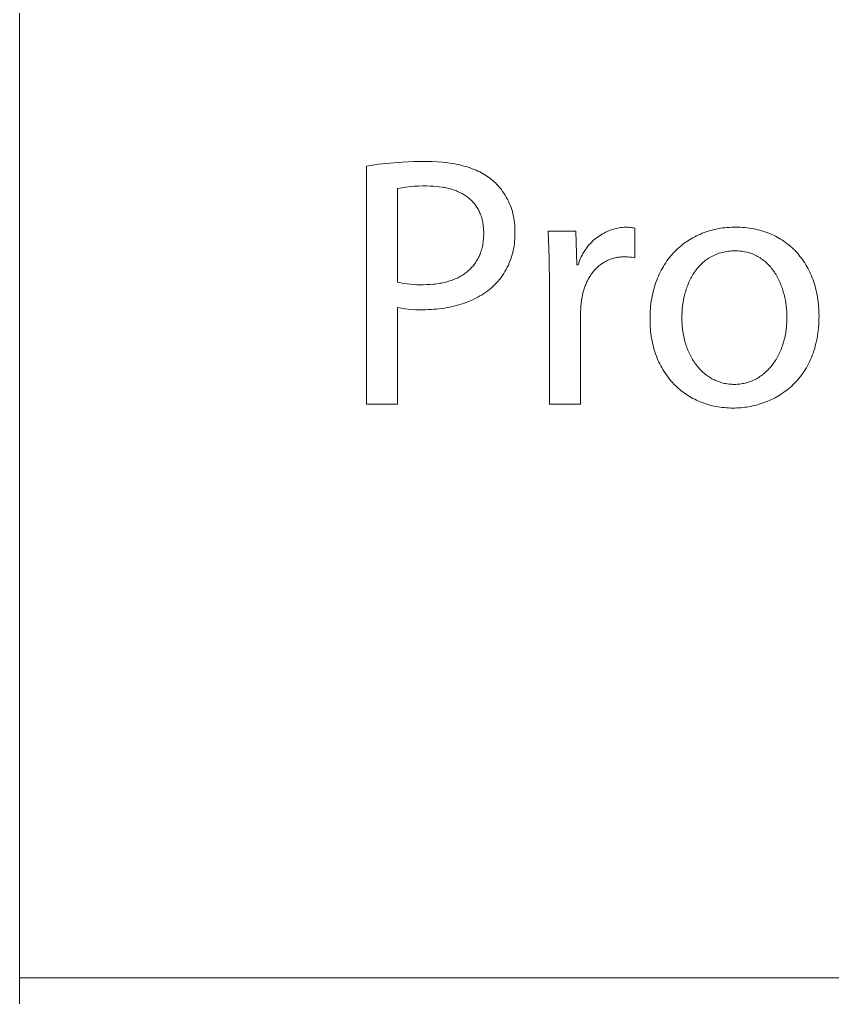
# Model space of a CAD drawing. Header units: millimetres. Extents: x 0 to 5466, y 0 to 3819.
# Drawn here: x 3400.1 to 3524.6, y 149.7 to 299.4 of the extents above; entities that cross this region are included whole.
import ezdxf

# ---------------------------------------------------------------- set-up
doc = ezdxf.new("R2010")
doc.units = ezdxf.units.MM
doc.header["$MEASUREMENT"] = 0
doc.layers.add('Domyślny', color=7, linetype='Continuous', true_color=0x000000)

msp = doc.modelspace()

# ---------------------------------------------------------------- linework, layer by layer
at = {"layer": 'Domyślny', "color": 18, "lineweight": 15, "true_color": 0x000000}
for p, q in [((3400.11, 0), (3400.11, 610.98)), ((3453.23, 277), (3455.04, 277.26)), ((3453.23, 240.56), (3453.23, 277)), ((3455.04, 277.26), (3456.87, 277.46)), ((3456.87, 277.46), (3458.7, 277.61)), ((3458.7, 277.61), (3460.53, 277.69)), ((3460.53, 277.69), (3462.36, 277.71)), ((3462.36, 277.71), (3463.23, 277.7)), ((3463.23, 277.7), (3464.07, 277.66)), ((3464.07, 277.66), (3464.88, 277.59)), ((3464.88, 277.59), (3465.27, 277.55)), ((3465.27, 277.55), (3465.66, 277.5)), ((3465.66, 277.5), (3466.04, 277.45)), ((3466.04, 277.45), (3466.41, 277.39)), ((3466.41, 277.39), (3466.77, 277.33)), ((3466.77, 277.33), (3467.13, 277.25)), ((3467.13, 277.25), (3467.48, 277.18)), ((3467.48, 277.18), (3467.82, 277.09)), ((3467.82, 277.09), (3468.15, 277)), ((3468.15, 277), (3468.48, 276.91)), ((3468.48, 276.91), (3468.8, 276.81)), ((3468.8, 276.81), (3469.11, 276.7)), ((3469.11, 276.7), (3469.42, 276.59)), ((3469.42, 276.59), (3469.71, 276.47)), ((3469.71, 276.47), (3470, 276.35)), ((3470, 276.35), (3470.29, 276.22)), ((3470.29, 276.22), (3470.56, 276.09)), ((3470.56, 276.09), (3470.83, 275.95)), ((3470.83, 275.95), (3471.09, 275.81)), ((3471.09, 275.81), (3471.34, 275.66)), ((3471.34, 275.66), (3471.59, 275.5)), ((3471.59, 275.5), (3471.82, 275.34)), ((3471.82, 275.34), (3472.05, 275.18)), ((3472.05, 275.18), (3472.28, 275.01)), ((3472.28, 275.01), (3472.49, 274.83)), ((3472.49, 274.83), (3472.7, 274.65)), ((3472.7, 274.65), (3472.95, 274.41)), ((3472.95, 274.41), (3473.19, 274.17)), ((3473.19, 274.17), (3473.43, 273.91)), ((3458.61, 273.66), (3457.98, 273.54)), ((3457.98, 273.54), (3457.98, 259.22)), ((3459.25, 273.76), (3458.61, 273.66)), ((3459.89, 273.84), (3459.25, 273.76)), ((3460.54, 273.89), (3459.89, 273.84)), ((3461.18, 273.93), (3460.54, 273.89)), ((3461.83, 273.95), (3461.18, 273.93)), ((3462.47, 273.94), (3461.83, 273.95)), ((3462.96, 273.93), (3462.47, 273.94)), ((3463.43, 273.91), (3462.96, 273.93)), ((3463.9, 273.88), (3463.43, 273.91)), ((3464.35, 273.83), (3463.9, 273.88)), ((3464.79, 273.77), (3464.35, 273.83)), ((3465.01, 273.73), (3464.79, 273.77)), ((3465.22, 273.69), (3465.01, 273.73)), ((3465.43, 273.65), (3465.22, 273.69)), ((3465.64, 273.6), (3465.43, 273.65)), ((3465.84, 273.55), (3465.64, 273.6)), ((3466.04, 273.5), (3465.84, 273.55)), ((3466.24, 273.44), (3466.04, 273.5)), ((3466.44, 273.38), (3466.24, 273.44)), ((3466.63, 273.32), (3466.44, 273.38)), ((3466.81, 273.25), (3466.63, 273.32)), ((3467, 273.18), (3466.81, 273.25)), ((3467.18, 273.1), (3467, 273.18)), ((3467.36, 273.02), (3467.18, 273.1)), ((3467.53, 272.94), (3467.36, 273.02)), ((3467.7, 272.86), (3467.53, 272.94)), ((3467.87, 272.77), (3467.7, 272.86)), ((3468.03, 272.67), (3467.87, 272.77)), ((3468.19, 272.58), (3468.03, 272.67)), ((3468.34, 272.48), (3468.19, 272.58)), ((3468.5, 272.37), (3468.34, 272.48)), ((3473.43, 273.91), (3473.65, 273.65)), ((3473.65, 273.65), (3473.87, 273.38)), ((3473.87, 273.38), (3474.07, 273.1)), ((3474.07, 273.1), (3474.27, 272.82)), ((3474.27, 272.82), (3474.45, 272.53)), ((3474.45, 272.53), (3474.63, 272.23)), ((3468.64, 272.27), (3468.5, 272.37)), ((3468.79, 272.16), (3468.64, 272.27)), ((3468.93, 272.04), (3468.79, 272.16)), ((3469.07, 271.93), (3468.93, 272.04)), ((3469.2, 271.8), (3469.07, 271.93)), ((3469.33, 271.68), (3469.2, 271.8)), ((3469.45, 271.55), (3469.33, 271.68)), ((3469.57, 271.42), (3469.45, 271.55)), ((3469.69, 271.28), (3469.57, 271.42)), ((3469.8, 271.15), (3469.69, 271.28)), ((3469.91, 271), (3469.8, 271.15)), ((3470.01, 270.86), (3469.91, 271)), ((3474.63, 272.23), (3474.79, 271.93)), ((3474.79, 271.93), (3474.95, 271.62)), ((3474.95, 271.62), (3475.09, 271.31)), ((3475.09, 271.31), (3475.23, 270.99)), ((3475.23, 270.99), (3475.35, 270.66)), ((3470.11, 270.71), (3470.01, 270.86)), ((3470.21, 270.55), (3470.11, 270.71)), ((3470.3, 270.4), (3470.21, 270.55)), ((3470.39, 270.23), (3470.3, 270.4)), ((3470.47, 270.07), (3470.39, 270.23)), ((3470.55, 269.9), (3470.47, 270.07)), ((3470.62, 269.73), (3470.55, 269.9)), ((3470.69, 269.56), (3470.62, 269.73)), ((3470.76, 269.38), (3470.69, 269.56)), ((3475.35, 270.66), (3475.46, 270.34)), ((3475.46, 270.34), (3475.56, 270.01)), ((3475.56, 270.01), (3475.65, 269.67)), ((3475.65, 269.67), (3475.72, 269.34)), ((3470.82, 269.19), (3470.76, 269.38)), ((3470.87, 269.01), (3470.82, 269.19)), ((3470.93, 268.82), (3470.87, 269.01)), ((3470.97, 268.62), (3470.93, 268.82)), ((3471.01, 268.43), (3470.97, 268.62)), ((3471.05, 268.23), (3471.01, 268.43)), ((3471.08, 268.02), (3471.05, 268.23)), ((3471.11, 267.81), (3471.08, 268.02)), ((3475.72, 269.34), (3475.79, 269)), ((3475.79, 269), (3475.84, 268.66)), ((3475.84, 268.66), (3475.88, 268.31)), ((3475.88, 268.31), (3475.91, 267.97)), ((3471.13, 267.6), (3471.11, 267.81)), ((3471.15, 267.38), (3471.13, 267.6)), ((3471.16, 267.17), (3471.15, 267.38)), ((3471.17, 266.94), (3471.16, 267.17)), ((3471.17, 266.72), (3471.17, 266.94)), ((3471.17, 266.48), (3471.17, 266.72)), ((3475.91, 267.97), (3475.93, 267.62)), ((3475.93, 267.28), (3475.92, 266.93)), ((3475.92, 266.93), (3475.94, 266.56)), ((3475.93, 267.62), (3475.93, 267.28)), ((3475.94, 266.56), (3475.94, 266.18)), ((3481.2, 262.91), (3481.03, 267.04)), ((3481.03, 267.04), (3485.25, 267.04)), ((3485.25, 267.04), (3485.41, 261.85)), ((3489.13, 266.48), (3489.36, 266.61)), ((3489.36, 266.61), (3489.6, 266.74)), ((3489.6, 266.74), (3489.84, 266.86)), ((3489.84, 266.86), (3490.09, 266.98)), ((3490.09, 266.98), (3490.34, 267.08)), ((3490.34, 267.08), (3490.59, 267.18)), ((3490.59, 267.18), (3490.85, 267.26)), ((3490.85, 267.26), (3491.1, 267.34)), ((3491.1, 267.34), (3491.36, 267.41)), ((3491.36, 267.41), (3491.63, 267.47)), ((3491.63, 267.47), (3491.89, 267.52)), ((3491.89, 267.52), (3492.16, 267.56)), ((3492.16, 267.56), (3492.43, 267.6)), ((3492.43, 267.6), (3492.7, 267.62)), ((3492.7, 267.62), (3492.97, 267.64)), ((3492.97, 267.64), (3493.16, 267.63)), ((3493.16, 267.63), (3493.36, 267.62)), ((3493.36, 267.62), (3493.55, 267.6)), ((3493.55, 267.6), (3493.75, 267.58)), ((3493.75, 267.58), (3493.94, 267.55)), ((3493.94, 267.55), (3494.14, 267.51)), ((3494.14, 267.51), (3494.33, 267.47)), ((3494.33, 267.47), (3494.33, 262.94)), ((3504.05, 266.45), (3504.34, 266.57)), ((3504.34, 266.57), (3504.63, 266.7)), ((3504.63, 266.7), (3504.93, 266.81)), ((3504.93, 266.81), (3505.23, 266.92)), ((3505.23, 266.92), (3505.53, 267.02)), ((3505.53, 267.02), (3505.84, 267.11)), ((3505.84, 267.11), (3506.15, 267.19)), ((3506.15, 267.19), (3506.46, 267.27)), ((3506.46, 267.27), (3506.78, 267.34)), ((3506.78, 267.34), (3507.1, 267.41)), ((3507.1, 267.41), (3507.43, 267.46)), ((3507.43, 267.46), (3507.75, 267.51)), ((3507.75, 267.51), (3508.08, 267.55)), ((3508.08, 267.55), (3508.41, 267.59)), ((3508.41, 267.59), (3508.75, 267.61)), ((3508.75, 267.61), (3509.09, 267.63)), ((3509.09, 267.63), (3509.43, 267.64)), ((3509.43, 267.64), (3509.77, 267.65)), ((3509.77, 267.65), (3510.12, 267.64)), ((3510.12, 267.64), (3510.47, 267.63)), ((3510.47, 267.63), (3510.82, 267.61)), ((3510.82, 267.61), (3511.17, 267.58)), ((3511.17, 267.58), (3511.5, 267.55)), ((3511.5, 267.55), (3511.84, 267.5)), ((3511.84, 267.5), (3512.17, 267.45)), ((3512.17, 267.45), (3512.5, 267.39)), ((3512.5, 267.39), (3512.82, 267.33)), ((3512.82, 267.33), (3513.14, 267.25)), ((3513.14, 267.25), (3513.46, 267.17)), ((3513.46, 267.17), (3513.77, 267.08)), ((3513.77, 267.08), (3514.08, 266.99)), ((3514.08, 266.99), (3514.38, 266.88)), ((3514.38, 266.88), (3514.68, 266.77)), ((3514.68, 266.77), (3514.97, 266.66)), ((3514.97, 266.66), (3515.26, 266.53)), ((3515.26, 266.53), (3515.54, 266.4)), ((3471.01, 264.91), (3471.05, 265.13)), ((3471.05, 265.13), (3471.08, 265.34)), ((3471.08, 265.34), (3471.11, 265.56)), ((3471.11, 265.56), (3471.13, 265.79)), ((3471.13, 265.79), (3471.15, 266.01)), ((3471.15, 266.01), (3471.16, 266.24)), ((3471.16, 266.24), (3471.17, 266.48)), ((3475.86, 265.06), (3475.81, 264.69)), ((3475.9, 265.44), (3475.86, 265.06)), ((3475.92, 265.81), (3475.9, 265.44)), ((3475.94, 266.18), (3475.92, 265.81)), ((3487.28, 264.91), (3487.46, 265.11)), ((3487.46, 265.11), (3487.65, 265.31)), ((3487.65, 265.31), (3487.84, 265.5)), ((3487.84, 265.5), (3488.04, 265.68)), ((3488.04, 265.68), (3488.25, 265.85)), ((3488.25, 265.85), (3488.46, 266.02)), ((3488.46, 266.02), (3488.68, 266.18)), ((3488.68, 266.18), (3488.9, 266.33)), ((3488.9, 266.33), (3489.13, 266.48)), ((3501.63, 264.98), (3501.88, 265.17)), ((3501.88, 265.17), (3502.14, 265.36)), ((3502.14, 265.36), (3502.4, 265.53)), ((3502.4, 265.53), (3502.66, 265.7)), ((3502.66, 265.7), (3502.93, 265.86)), ((3502.93, 265.86), (3503.2, 266.02)), ((3503.2, 266.02), (3503.48, 266.17)), ((3503.48, 266.17), (3503.76, 266.31)), ((3503.76, 266.31), (3504.05, 266.45)), ((3515.54, 266.4), (3515.82, 266.26)), ((3515.82, 266.26), (3516.09, 266.12)), ((3516.09, 266.12), (3516.36, 265.97)), ((3516.36, 265.97), (3516.63, 265.81)), ((3516.63, 265.81), (3516.89, 265.64)), ((3516.89, 265.64), (3517.14, 265.47)), ((3517.14, 265.47), (3517.39, 265.29)), ((3517.39, 265.29), (3517.64, 265.11)), ((3517.64, 265.11), (3517.88, 264.92)), ((3470.54, 263.33), (3470.61, 263.52)), ((3470.61, 263.52), (3470.68, 263.71)), ((3470.68, 263.71), (3470.75, 263.9)), ((3470.75, 263.9), (3470.81, 264.1)), ((3470.81, 264.1), (3470.87, 264.3)), ((3470.87, 264.3), (3470.92, 264.5)), ((3470.92, 264.5), (3470.97, 264.7)), ((3470.97, 264.7), (3471.01, 264.91)), ((3475.58, 263.59), (3475.47, 263.23)), ((3475.67, 263.96), (3475.58, 263.59)), ((3475.74, 264.32), (3475.67, 263.96)), ((3475.81, 264.69), (3475.74, 264.32)), ((3486.22, 263.35), (3486.35, 263.59)), ((3486.35, 263.59), (3486.49, 263.82)), ((3486.49, 263.82), (3486.63, 264.05)), ((3486.63, 264.05), (3486.78, 264.28)), ((3486.78, 264.28), (3486.94, 264.49)), ((3486.94, 264.49), (3487.11, 264.71)), ((3487.11, 264.71), (3487.28, 264.91)), ((3500.02, 263.47), (3500.23, 263.71)), ((3500.23, 263.71), (3500.45, 263.93)), ((3500.45, 263.93), (3500.68, 264.16)), ((3500.68, 264.16), (3500.91, 264.37)), ((3500.91, 264.37), (3501.14, 264.58)), ((3501.14, 264.58), (3501.39, 264.79)), ((3501.39, 264.79), (3501.63, 264.98)), ((3506.8, 263.49), (3506.59, 263.4)), ((3507.01, 263.57), (3506.8, 263.49)), ((3507.23, 263.64), (3507.01, 263.57)), ((3507.45, 263.71), (3507.23, 263.64)), ((3507.68, 263.77), (3507.45, 263.71)), ((3507.91, 263.83), (3507.68, 263.77)), ((3508.15, 263.87), (3507.91, 263.83)), ((3508.39, 263.91), (3508.15, 263.87)), ((3508.63, 263.95), (3508.39, 263.91)), ((3508.88, 263.97), (3508.63, 263.95)), ((3509.14, 263.99), (3508.88, 263.97)), ((3509.4, 264), (3509.14, 263.99)), ((3509.66, 264.01), (3509.4, 264)), ((3509.92, 264), (3509.66, 264.01)), ((3510.18, 263.99), (3509.92, 264)), ((3510.44, 263.97), (3510.18, 263.99)), ((3510.69, 263.94), (3510.44, 263.97)), ((3510.93, 263.91), (3510.69, 263.94)), ((3511.17, 263.86), (3510.93, 263.91)), ((3511.41, 263.81), (3511.17, 263.86)), ((3511.64, 263.75), (3511.41, 263.81)), ((3511.86, 263.69), (3511.64, 263.75)), ((3512.08, 263.62), (3511.86, 263.69)), ((3512.3, 263.54), (3512.08, 263.62)), ((3512.51, 263.45), (3512.3, 263.54)), ((3517.88, 264.92), (3518.11, 264.72)), ((3518.11, 264.72), (3518.34, 264.52)), ((3518.34, 264.52), (3518.56, 264.31)), ((3518.56, 264.31), (3518.78, 264.09)), ((3518.78, 264.09), (3518.99, 263.87)), ((3518.99, 263.87), (3519.2, 263.64)), ((3519.2, 263.64), (3519.4, 263.41)), ((3469.76, 261.98), (3469.88, 262.14)), ((3469.88, 262.14), (3469.98, 262.3)), ((3469.98, 262.3), (3470.09, 262.46)), ((3470.09, 262.46), (3470.19, 262.63)), ((3470.19, 262.63), (3470.28, 262.8)), ((3470.28, 262.8), (3470.37, 262.97)), ((3470.37, 262.97), (3470.46, 263.15)), ((3470.46, 263.15), (3470.54, 263.33)), ((3475.09, 262.18), (3474.94, 261.83)), ((3475.23, 262.52), (3475.09, 262.18)), ((3475.36, 262.88), (3475.23, 262.52)), ((3475.47, 263.23), (3475.36, 262.88)), ((3481.24, 258.77), (3481.2, 262.91)), ((3485.63, 261.85), (3485.71, 262.11)), ((3485.71, 262.11), (3485.79, 262.36)), ((3485.79, 262.36), (3485.89, 262.62)), ((3485.89, 262.62), (3485.99, 262.87)), ((3485.99, 262.87), (3486.1, 263.11)), ((3486.1, 263.11), (3486.22, 263.35)), ((3489.2, 262.01), (3489.09, 261.92)), ((3489.32, 262.09), (3489.2, 262.01)), ((3489.44, 262.17), (3489.32, 262.09)), ((3489.56, 262.24), (3489.44, 262.17)), ((3489.69, 262.31), (3489.56, 262.24)), ((3489.81, 262.38), (3489.69, 262.31)), ((3489.94, 262.45), (3489.81, 262.38)), ((3490.07, 262.51), (3489.94, 262.45)), ((3490.2, 262.57), (3490.07, 262.51)), ((3490.33, 262.63), (3490.2, 262.57)), ((3490.47, 262.69), (3490.33, 262.63)), ((3490.6, 262.74), (3490.47, 262.69)), ((3490.74, 262.78), (3490.6, 262.74)), ((3490.88, 262.83), (3490.74, 262.78)), ((3491.02, 262.87), (3490.88, 262.83)), ((3491.16, 262.91), (3491.02, 262.87)), ((3491.31, 262.94), (3491.16, 262.91)), ((3491.45, 262.97), (3491.31, 262.94)), ((3491.6, 263), (3491.45, 262.97)), ((3491.75, 263.02), (3491.6, 263)), ((3491.9, 263.04), (3491.75, 263.02)), ((3492.05, 263.06), (3491.9, 263.04)), ((3492.21, 263.07), (3492.05, 263.06)), ((3492.36, 263.08), (3492.21, 263.07)), ((3492.52, 263.08), (3492.36, 263.08)), ((3492.67, 263.09), (3492.52, 263.08)), ((3492.95, 263.08), (3492.67, 263.09)), ((3493.23, 263.07), (3492.95, 263.08)), ((3493.51, 263.05), (3493.23, 263.07)), ((3493.78, 263.02), (3493.51, 263.05)), ((3494.06, 262.99), (3493.78, 263.02)), ((3494.33, 262.94), (3494.06, 262.99)), ((3498.86, 261.92), (3499.04, 262.19)), ((3499.04, 262.19), (3499.22, 262.46)), ((3499.22, 262.46), (3499.41, 262.72)), ((3499.41, 262.72), (3499.61, 262.98)), ((3499.61, 262.98), (3499.81, 263.23)), ((3499.81, 263.23), (3500.02, 263.47)), ((3504.58, 262.08), (3504.43, 261.93)), ((3504.74, 262.23), (3504.58, 262.08)), ((3504.91, 262.37), (3504.74, 262.23)), ((3505.08, 262.51), (3504.91, 262.37)), ((3505.25, 262.64), (3505.08, 262.51)), ((3505.43, 262.76), (3505.25, 262.64)), ((3505.61, 262.89), (3505.43, 262.76)), ((3505.8, 263), (3505.61, 262.89)), ((3505.99, 263.11), (3505.8, 263)), ((3506.18, 263.21), (3505.99, 263.11)), ((3506.38, 263.31), (3506.18, 263.21)), ((3506.59, 263.4), (3506.38, 263.31)), ((3512.71, 263.36), (3512.51, 263.45)), ((3512.91, 263.26), (3512.71, 263.36)), ((3513.11, 263.16), (3512.91, 263.26)), ((3513.3, 263.05), (3513.11, 263.16)), ((3513.49, 262.93), (3513.3, 263.05)), ((3513.67, 262.81), (3513.49, 262.93)), ((3513.85, 262.69), (3513.67, 262.81)), ((3514.02, 262.55), (3513.85, 262.69)), ((3514.19, 262.42), (3514.02, 262.55)), ((3514.36, 262.27), (3514.19, 262.42)), ((3514.52, 262.13), (3514.36, 262.27)), ((3514.67, 261.97), (3514.52, 262.13)), ((3519.4, 263.41), (3519.59, 263.17)), ((3519.59, 263.17), (3519.78, 262.92)), ((3519.78, 262.92), (3519.97, 262.67)), ((3519.97, 262.67), (3520.15, 262.42)), ((3520.15, 262.42), (3520.32, 262.16)), ((3520.32, 262.16), (3520.48, 261.89)), ((3468.08, 260.39), (3468.24, 260.51)), ((3468.24, 260.51), (3468.4, 260.62)), ((3468.4, 260.62), (3468.56, 260.74)), ((3468.56, 260.74), (3468.71, 260.86)), ((3468.71, 260.86), (3468.85, 260.99)), ((3468.85, 260.99), (3469, 261.12)), ((3469, 261.12), (3469.14, 261.26)), ((3469.14, 261.26), (3469.27, 261.39)), ((3469.27, 261.39), (3469.4, 261.54)), ((3469.4, 261.54), (3469.53, 261.68)), ((3469.53, 261.68), (3469.65, 261.83)), ((3469.65, 261.83), (3469.76, 261.98)), ((3474.23, 260.52), (3474.02, 260.21)), ((3474.42, 260.84), (3474.23, 260.52)), ((3474.61, 261.16), (3474.42, 260.84)), ((3474.78, 261.49), (3474.61, 261.16)), ((3474.94, 261.83), (3474.78, 261.49)), ((3485.41, 261.85), (3485.63, 261.85)), ((3487.75, 260.58), (3487.67, 260.46)), ((3487.84, 260.7), (3487.75, 260.58)), ((3487.94, 260.81), (3487.84, 260.7)), ((3488.03, 260.93), (3487.94, 260.81)), ((3488.13, 261.04), (3488.03, 260.93)), ((3488.23, 261.15), (3488.13, 261.04)), ((3488.33, 261.25), (3488.23, 261.15)), ((3488.43, 261.36), (3488.33, 261.25)), ((3488.53, 261.46), (3488.43, 261.36)), ((3488.64, 261.56), (3488.53, 261.46)), ((3488.75, 261.65), (3488.64, 261.56)), ((3488.86, 261.75), (3488.75, 261.65)), ((3488.97, 261.84), (3488.86, 261.75)), ((3489.09, 261.92), (3488.97, 261.84)), ((3498.05, 260.46), (3498.2, 260.76)), ((3498.2, 260.76), (3498.36, 261.06)), ((3498.36, 261.06), (3498.52, 261.35)), ((3498.52, 261.35), (3498.68, 261.64)), ((3498.68, 261.64), (3498.86, 261.92)), ((3503.33, 260.58), (3503.21, 260.39)), ((3503.45, 260.76), (3503.33, 260.58)), ((3503.58, 260.94), (3503.45, 260.76)), ((3503.71, 261.11), (3503.58, 260.94)), ((3503.85, 261.29), (3503.71, 261.11)), ((3503.98, 261.45), (3503.85, 261.29)), ((3504.13, 261.62), (3503.98, 261.45)), ((3504.28, 261.78), (3504.13, 261.62)), ((3504.43, 261.93), (3504.28, 261.78)), ((3514.82, 261.82), (3514.67, 261.97)), ((3514.97, 261.66), (3514.82, 261.82)), ((3515.11, 261.49), (3514.97, 261.66)), ((3515.25, 261.32), (3515.11, 261.49)), ((3515.39, 261.15), (3515.25, 261.32)), ((3515.52, 260.97), (3515.39, 261.15)), ((3515.64, 260.79), (3515.52, 260.97)), ((3515.76, 260.61), (3515.64, 260.79)), ((3515.88, 260.42), (3515.76, 260.61)), ((3520.48, 261.89), (3520.64, 261.62)), ((3520.64, 261.62), (3520.8, 261.34)), ((3520.8, 261.34), (3520.94, 261.05)), ((3520.94, 261.05), (3521.09, 260.77)), ((3521.09, 260.77), (3521.22, 260.47)), ((3457.98, 259.22), (3458.46, 259.11)), ((3458.46, 259.11), (3458.95, 259.03)), ((3458.95, 259.03), (3459.45, 258.95)), ((3463.98, 258.96), (3464.22, 259)), ((3464.22, 259), (3464.45, 259.04)), ((3464.45, 259.04), (3464.69, 259.08)), ((3464.69, 259.08), (3464.92, 259.13)), ((3464.92, 259.13), (3465.14, 259.18)), ((3465.14, 259.18), (3465.36, 259.23)), ((3465.36, 259.23), (3465.58, 259.29)), ((3465.58, 259.29), (3465.8, 259.35)), ((3465.8, 259.35), (3466.01, 259.42)), ((3466.01, 259.42), (3466.22, 259.49)), ((3466.22, 259.49), (3466.42, 259.56)), ((3466.42, 259.56), (3466.62, 259.64)), ((3466.62, 259.64), (3466.82, 259.72)), ((3466.82, 259.72), (3467.01, 259.8)), ((3467.01, 259.8), (3467.2, 259.89)), ((3467.2, 259.89), (3467.38, 259.98)), ((3467.38, 259.98), (3467.56, 260.08)), ((3467.56, 260.08), (3467.74, 260.18)), ((3467.74, 260.18), (3467.91, 260.29)), ((3467.91, 260.29), (3468.08, 260.39)), ((3473.08, 259.04), (3472.84, 258.79)), ((3473.33, 259.32), (3473.08, 259.04)), ((3473.57, 259.6), (3473.33, 259.32)), ((3473.8, 259.9), (3473.57, 259.6)), ((3474.02, 260.21), (3473.8, 259.9)), ((3486.9, 259.12), (3486.84, 258.97)), ((3486.97, 259.26), (3486.9, 259.12)), ((3487.04, 259.4), (3486.97, 259.26)), ((3487.11, 259.54), (3487.04, 259.4)), ((3487.18, 259.68), (3487.11, 259.54)), ((3487.26, 259.81), (3487.18, 259.68)), ((3487.33, 259.95), (3487.26, 259.81)), ((3487.41, 260.08), (3487.33, 259.95)), ((3487.5, 260.21), (3487.41, 260.08)), ((3487.58, 260.33), (3487.5, 260.21)), ((3487.67, 260.46), (3487.58, 260.33)), ((3497.42, 258.85), (3497.53, 259.18)), ((3497.53, 259.18), (3497.65, 259.51)), ((3497.65, 259.51), (3497.78, 259.83)), ((3497.78, 259.83), (3497.91, 260.15)), ((3497.91, 260.15), (3498.05, 260.46)), ((3502.59, 259.2), (3502.5, 258.99)), ((3502.68, 259.4), (3502.59, 259.2)), ((3502.78, 259.61), (3502.68, 259.4)), ((3502.88, 259.81), (3502.78, 259.61)), ((3502.99, 260), (3502.88, 259.81)), ((3503.1, 260.2), (3502.99, 260)), ((3503.21, 260.39), (3503.1, 260.2)), ((3515.99, 260.23), (3515.88, 260.42)), ((3516.1, 260.04), (3515.99, 260.23)), ((3516.21, 259.84), (3516.1, 260.04)), ((3516.31, 259.64), (3516.21, 259.84)), ((3516.4, 259.44), (3516.31, 259.64)), ((3516.5, 259.24), (3516.4, 259.44)), ((3516.59, 259.03), (3516.5, 259.24)), ((3516.67, 258.82), (3516.59, 259.03)), ((3521.22, 260.47), (3521.35, 260.17)), ((3521.35, 260.17), (3521.47, 259.87)), ((3521.47, 259.87), (3521.59, 259.56)), ((3521.59, 259.56), (3521.7, 259.25)), ((3521.7, 259.25), (3521.8, 258.93)), ((3459.45, 258.95), (3459.94, 258.9)), ((3459.94, 258.9), (3460.44, 258.86)), ((3460.44, 258.86), (3460.93, 258.83)), ((3460.93, 258.83), (3461.43, 258.83)), ((3461.43, 258.83), (3461.93, 258.83)), ((3461.93, 258.83), (3462.46, 258.84)), ((3462.46, 258.84), (3462.98, 258.87)), ((3462.98, 258.87), (3463.48, 258.91)), ((3463.48, 258.91), (3463.73, 258.93)), ((3463.73, 258.93), (3463.98, 258.96)), ((3471.5, 257.68), (3471.21, 257.48)), ((3471.79, 257.88), (3471.5, 257.68)), ((3472.06, 258.1), (3471.79, 257.88)), ((3472.33, 258.32), (3472.06, 258.1)), ((3472.59, 258.55), (3472.33, 258.32)), ((3472.84, 258.79), (3472.59, 258.55)), ((3481.24, 240.55), (3481.24, 258.77)), ((3486.37, 257.57), (3486.3, 257.24)), ((3486.46, 257.89), (3486.37, 257.57)), ((3486.56, 258.21), (3486.46, 257.89)), ((3486.61, 258.37), (3486.56, 258.21)), ((3486.66, 258.52), (3486.61, 258.37)), ((3486.72, 258.67), (3486.66, 258.52)), ((3486.78, 258.82), (3486.72, 258.67)), ((3486.84, 258.97), (3486.78, 258.82)), ((3497.04, 257.45), (3497.12, 257.81)), ((3497.12, 257.81), (3497.21, 258.16)), ((3497.21, 258.16), (3497.31, 258.5)), ((3497.31, 258.5), (3497.42, 258.85)), ((3502.04, 257.69), (3501.98, 257.47)), ((3502.11, 257.91), (3502.04, 257.69)), ((3502.18, 258.13), (3502.11, 257.91)), ((3502.25, 258.35), (3502.18, 258.13)), ((3502.33, 258.56), (3502.25, 258.35)), ((3502.41, 258.78), (3502.33, 258.56)), ((3502.5, 258.99), (3502.41, 258.78)), ((3516.75, 258.62), (3516.67, 258.82)), ((3516.83, 258.4), (3516.75, 258.62)), ((3516.9, 258.19), (3516.83, 258.4)), ((3516.97, 257.98), (3516.9, 258.19)), ((3517.04, 257.76), (3516.97, 257.98)), ((3517.16, 257.33), (3517.04, 257.76)), ((3521.8, 258.93), (3521.9, 258.61)), ((3521.9, 258.61), (3521.98, 258.28)), ((3521.98, 258.28), (3522.07, 257.95)), ((3522.07, 257.95), (3522.14, 257.61)), ((3522.14, 257.61), (3522.21, 257.27)), ((3468.25, 256.02), (3467.89, 255.9)), ((3468.61, 256.15), (3468.25, 256.02)), ((3468.96, 256.29), (3468.61, 256.15)), ((3469.3, 256.43), (3468.96, 256.29)), ((3469.64, 256.59), (3469.3, 256.43)), ((3469.97, 256.75), (3469.64, 256.59)), ((3470.29, 256.92), (3469.97, 256.75)), ((3470.6, 257.1), (3470.29, 256.92)), ((3470.91, 257.28), (3470.6, 257.1)), ((3471.21, 257.48), (3470.91, 257.28)), ((3486.1, 256.01), (3486.06, 255.56)), ((3486.16, 256.45), (3486.1, 256.01)), ((3486.23, 256.9), (3486.16, 256.45)), ((3486.3, 257.24), (3486.23, 256.9)), ((3496.78, 255.96), (3496.83, 256.34)), ((3496.83, 256.34), (3496.89, 256.72)), ((3496.89, 256.72), (3496.96, 257.09)), ((3496.96, 257.09), (3497.04, 257.45)), ((3501.69, 256.09), (3501.62, 255.63)), ((3501.77, 256.56), (3501.69, 256.09)), ((3501.87, 257.01), (3501.77, 256.56)), ((3501.92, 257.24), (3501.87, 257.01)), ((3501.98, 257.47), (3501.92, 257.24)), ((3517.26, 256.89), (3517.16, 257.33)), ((3517.35, 256.45), (3517.26, 256.89)), ((3517.43, 256.01), (3517.35, 256.45)), ((3517.49, 255.57), (3517.43, 256.01)), ((3522.21, 257.27), (3522.27, 256.93)), ((3522.27, 256.93), (3522.33, 256.58)), ((3522.33, 256.58), (3522.38, 256.22)), ((3522.38, 256.22), (3522.42, 255.87)), ((3458.52, 255.22), (3457.98, 255.32)), ((3457.98, 255.32), (3457.98, 240.56)), ((3459.07, 255.14), (3458.52, 255.22)), ((3459.61, 255.07), (3459.07, 255.14)), ((3460.16, 255.03), (3459.61, 255.07)), ((3460.71, 255), (3460.16, 255.03)), ((3461.27, 254.99), (3460.71, 255)), ((3461.82, 254.99), (3461.27, 254.99)), ((3462.25, 255), (3461.82, 254.99)), ((3462.68, 255.01), (3462.25, 255)), ((3463.11, 255.03), (3462.68, 255.01)), ((3463.54, 255.06), (3463.11, 255.03)), ((3463.96, 255.1), (3463.54, 255.06)), ((3464.37, 255.14), (3463.96, 255.1)), ((3464.78, 255.19), (3464.37, 255.14)), ((3465.19, 255.25), (3464.78, 255.19)), ((3465.59, 255.32), (3465.19, 255.25)), ((3465.99, 255.4), (3465.59, 255.32)), ((3466.38, 255.48), (3465.99, 255.4)), ((3466.76, 255.57), (3466.38, 255.48)), ((3467.14, 255.67), (3466.76, 255.57)), ((3467.52, 255.78), (3467.14, 255.67)), ((3467.89, 255.9), (3467.52, 255.78)), ((3486.03, 255.11), (3486.01, 254.66)), ((3486.01, 254.66), (3486.01, 240.55)), ((3486.06, 255.56), (3486.03, 255.11)), ((3496.64, 254.38), (3496.67, 254.79)), ((3496.67, 254.79), (3496.69, 255.18)), ((3496.69, 255.18), (3496.73, 255.57)), ((3496.73, 255.57), (3496.78, 255.96)), ((3501.53, 254.69), (3501.51, 254.21)), ((3501.57, 255.16), (3501.53, 254.69)), ((3501.62, 255.63), (3501.57, 255.16)), ((3517.53, 255.14), (3517.49, 255.57)), ((3517.57, 254.7), (3517.53, 255.14)), ((3517.59, 254.27), (3517.57, 254.7)), ((3522.42, 255.87), (3522.45, 255.5)), ((3522.45, 255.5), (3522.47, 255.14)), ((3522.47, 255.14), (3522.49, 254.77)), ((3522.49, 254.77), (3522.5, 254.39)), ((3496.63, 253.97), (3496.64, 254.38)), ((3496.63, 253.56), (3496.63, 253.97)), ((3496.63, 253.17), (3496.63, 253.56)), ((3496.64, 252.79), (3496.63, 253.17)), ((3501.51, 254.21), (3501.51, 253.74)), ((3501.51, 253.74), (3501.51, 253.47)), ((3501.51, 253.47), (3501.52, 253.2)), ((3501.52, 253.2), (3501.53, 252.94)), ((3517.55, 252.75), (3517.57, 253.02)), ((3517.57, 253.02), (3517.58, 253.3)), ((3517.58, 253.3), (3517.59, 253.57)), ((3517.59, 253.85), (3517.59, 254.27)), ((3517.59, 253.57), (3517.59, 253.85)), ((3522.49, 253.11), (3522.46, 252.67)), ((3522.5, 253.56), (3522.49, 253.11)), ((3522.5, 254.39), (3522.51, 254.02)), ((3522.51, 254.02), (3522.5, 253.56)), ((3496.66, 252.41), (3496.64, 252.79)), ((3496.69, 252.03), (3496.66, 252.41)), ((3496.73, 251.66), (3496.69, 252.03)), ((3496.77, 251.29), (3496.73, 251.66)), ((3501.53, 252.94), (3501.54, 252.67)), ((3501.54, 252.67), (3501.57, 252.41)), ((3501.57, 252.41), (3501.59, 252.15)), ((3501.59, 252.15), (3501.62, 251.9)), ((3501.62, 251.9), (3501.66, 251.64)), ((3501.66, 251.64), (3501.7, 251.39)), ((3517.4, 251.44), (3517.44, 251.7)), ((3517.44, 251.7), (3517.47, 251.96)), ((3517.47, 251.96), (3517.51, 252.22)), ((3517.51, 252.22), (3517.53, 252.48)), ((3517.53, 252.48), (3517.55, 252.75)), ((3522.39, 251.82), (3522.34, 251.41)), ((3522.43, 252.24), (3522.39, 251.82)), ((3522.46, 252.67), (3522.43, 252.24)), ((3496.82, 250.93), (3496.77, 251.29)), ((3496.88, 250.58), (3496.82, 250.93)), ((3496.95, 250.23), (3496.88, 250.58)), ((3497.02, 249.88), (3496.95, 250.23)), ((3501.7, 251.39), (3501.74, 251.14)), ((3501.74, 251.14), (3501.79, 250.9)), ((3501.79, 250.9), (3501.84, 250.65)), ((3501.84, 250.65), (3501.9, 250.41)), ((3501.9, 250.41), (3501.96, 250.18)), ((3501.96, 250.18), (3502.03, 249.94)), ((3517.05, 249.96), (3517.12, 250.2)), ((3517.12, 250.2), (3517.19, 250.44)), ((3517.19, 250.44), (3517.25, 250.69)), ((3517.25, 250.69), (3517.3, 250.93)), ((3517.3, 250.93), (3517.35, 251.18)), ((3517.35, 251.18), (3517.4, 251.44)), ((3522.13, 250.21), (3522.04, 249.82)), ((3522.2, 250.6), (3522.13, 250.21)), ((3522.27, 251), (3522.2, 250.6)), ((3522.34, 251.41), (3522.27, 251)), ((3497.1, 249.54), (3497.02, 249.88)), ((3497.19, 249.2), (3497.1, 249.54)), ((3497.28, 248.87), (3497.19, 249.2)), ((3497.38, 248.55), (3497.28, 248.87)), ((3497.49, 248.22), (3497.38, 248.55)), ((3502.03, 249.94), (3502.1, 249.71)), ((3502.1, 249.71), (3502.17, 249.48)), ((3502.17, 249.48), (3502.25, 249.26)), ((3502.25, 249.26), (3502.34, 249.04)), ((3502.34, 249.04), (3502.42, 248.82)), ((3502.42, 248.82), (3502.51, 248.6)), ((3502.51, 248.6), (3502.61, 248.39)), ((3516.46, 248.39), (3516.56, 248.6)), ((3516.56, 248.6), (3516.65, 248.82)), ((3516.65, 248.82), (3516.74, 249.04)), ((3516.74, 249.04), (3516.83, 249.27)), ((3516.83, 249.27), (3516.91, 249.49)), ((3516.91, 249.49), (3516.98, 249.73)), ((3516.98, 249.73), (3517.05, 249.96)), ((3521.73, 248.72), (3521.61, 248.37)), ((3521.84, 249.08), (3521.73, 248.72)), ((3521.94, 249.45), (3521.84, 249.08)), ((3522.04, 249.82), (3521.94, 249.45)), ((3497.6, 247.91), (3497.49, 248.22)), ((3497.73, 247.6), (3497.6, 247.91)), ((3497.85, 247.29), (3497.73, 247.6)), ((3497.99, 246.99), (3497.85, 247.29)), ((3502.61, 248.39), (3502.71, 248.18)), ((3502.71, 248.18), (3502.81, 247.98)), ((3502.81, 247.98), (3502.91, 247.78)), ((3502.91, 247.78), (3503.02, 247.58)), ((3503.02, 247.58), (3503.14, 247.39)), ((3503.14, 247.39), (3503.25, 247.2)), ((3503.25, 247.2), (3503.38, 247.02)), ((3515.68, 247), (3515.8, 247.19)), ((3515.8, 247.19), (3515.92, 247.38)), ((3515.92, 247.38), (3516.04, 247.57)), ((3516.04, 247.57), (3516.15, 247.77)), ((3516.15, 247.77), (3516.26, 247.97)), ((3516.26, 247.97), (3516.36, 248.18)), ((3516.36, 248.18), (3516.46, 248.39)), ((3521.06, 247.03), (3520.9, 246.72)), ((3521.21, 247.36), (3521.06, 247.03)), ((3521.35, 247.69), (3521.21, 247.36)), ((3521.48, 248.02), (3521.35, 247.69)), ((3521.61, 248.37), (3521.48, 248.02)), ((3498.13, 246.7), (3497.99, 246.99)), ((3498.28, 246.41), (3498.13, 246.7)), ((3498.43, 246.13), (3498.28, 246.41)), ((3498.59, 245.85), (3498.43, 246.13)), ((3498.76, 245.58), (3498.59, 245.85)), ((3498.93, 245.32), (3498.76, 245.58)), ((3503.38, 247.02), (3503.5, 246.83)), ((3503.5, 246.83), (3503.63, 246.66)), ((3503.63, 246.66), (3503.76, 246.49)), ((3503.76, 246.49), (3503.89, 246.32)), ((3503.89, 246.32), (3504.03, 246.15)), ((3504.03, 246.15), (3504.18, 245.99)), ((3504.18, 245.99), (3504.32, 245.84)), ((3504.32, 245.84), (3504.47, 245.69)), ((3504.47, 245.69), (3504.62, 245.54)), ((3504.62, 245.54), (3504.78, 245.4)), ((3514.27, 245.38), (3514.42, 245.53)), ((3514.42, 245.53), (3514.58, 245.67)), ((3514.58, 245.67), (3514.73, 245.82)), ((3514.73, 245.82), (3514.87, 245.98)), ((3514.87, 245.98), (3515.02, 246.14)), ((3515.02, 246.14), (3515.16, 246.3)), ((3515.16, 246.3), (3515.29, 246.47)), ((3515.29, 246.47), (3515.43, 246.64)), ((3515.43, 246.64), (3515.55, 246.82)), ((3515.55, 246.82), (3515.68, 247)), ((3520.21, 245.54), (3520.02, 245.26)), ((3520.39, 245.82), (3520.21, 245.54)), ((3520.57, 246.11), (3520.39, 245.82)), ((3520.74, 246.41), (3520.57, 246.11)), ((3520.9, 246.72), (3520.74, 246.41)), ((3499.11, 245.06), (3498.93, 245.32)), ((3499.29, 244.8), (3499.11, 245.06)), ((3499.48, 244.55), (3499.29, 244.8)), ((3499.67, 244.31), (3499.48, 244.55)), ((3499.87, 244.08), (3499.67, 244.31)), ((3500.08, 243.85), (3499.87, 244.08)), ((3504.78, 245.4), (3504.93, 245.26)), ((3504.93, 245.26), (3505.09, 245.13)), ((3505.09, 245.13), (3505.26, 245)), ((3505.26, 245), (3505.43, 244.88)), ((3505.43, 244.88), (3505.6, 244.76)), ((3505.6, 244.76), (3505.77, 244.65)), ((3505.77, 244.65), (3505.94, 244.54)), ((3505.94, 244.54), (3506.12, 244.44)), ((3506.12, 244.44), (3506.3, 244.34)), ((3506.3, 244.34), (3506.49, 244.25)), ((3506.49, 244.25), (3506.68, 244.17)), ((3506.68, 244.17), (3506.86, 244.09)), ((3506.86, 244.09), (3507.06, 244.01)), ((3512, 244.01), (3512.19, 244.08)), ((3512.19, 244.08), (3512.37, 244.16)), ((3512.37, 244.16), (3512.56, 244.25)), ((3512.56, 244.25), (3512.74, 244.34)), ((3512.74, 244.34), (3512.92, 244.43)), ((3512.92, 244.43), (3513.1, 244.53)), ((3513.1, 244.53), (3513.28, 244.64)), ((3513.28, 244.64), (3513.45, 244.75)), ((3513.45, 244.75), (3513.62, 244.87)), ((3513.62, 244.87), (3513.79, 244.99)), ((3513.79, 244.99), (3513.95, 245.12)), ((3513.95, 245.12), (3514.11, 245.25)), ((3514.11, 245.25), (3514.27, 245.38)), ((3519.21, 244.23), (3519, 243.99)), ((3519.42, 244.47), (3519.21, 244.23)), ((3519.63, 244.73), (3519.42, 244.47)), ((3519.83, 244.99), (3519.63, 244.73)), ((3520.02, 245.26), (3519.83, 244.99)), ((3500.29, 243.62), (3500.08, 243.85)), ((3500.51, 243.4), (3500.29, 243.62)), ((3500.73, 243.19), (3500.51, 243.4)), ((3500.95, 242.99), (3500.73, 243.19)), ((3501.19, 242.79), (3500.95, 242.99)), ((3501.42, 242.59), (3501.19, 242.79)), ((3501.66, 242.41), (3501.42, 242.59)), ((3507.06, 244.01), (3507.25, 243.94)), ((3507.25, 243.94), (3507.45, 243.88)), ((3507.45, 243.88), (3507.65, 243.82)), ((3507.65, 243.82), (3507.85, 243.77)), ((3507.85, 243.77), (3508.06, 243.72)), ((3508.06, 243.72), (3508.26, 243.68)), ((3508.26, 243.68), (3508.47, 243.65)), ((3508.47, 243.65), (3508.68, 243.62)), ((3508.68, 243.62), (3508.9, 243.6)), ((3508.9, 243.6), (3509.11, 243.58)), ((3509.11, 243.58), (3509.33, 243.57)), ((3509.33, 243.57), (3509.55, 243.57)), ((3509.55, 243.57), (3509.76, 243.57)), ((3509.76, 243.57), (3509.98, 243.58)), ((3509.98, 243.58), (3510.19, 243.6)), ((3510.19, 243.6), (3510.4, 243.62)), ((3510.4, 243.62), (3510.6, 243.65)), ((3510.6, 243.65), (3510.81, 243.68)), ((3510.81, 243.68), (3511.01, 243.72)), ((3511.01, 243.72), (3511.21, 243.77)), ((3511.21, 243.77), (3511.41, 243.82)), ((3511.41, 243.82), (3511.61, 243.87)), ((3511.61, 243.87), (3511.8, 243.94)), ((3511.8, 243.94), (3512, 244.01)), ((3517.59, 242.7), (3517.34, 242.51)), ((3517.84, 242.89), (3517.59, 242.7)), ((3518.08, 243.1), (3517.84, 242.89)), ((3518.32, 243.31), (3518.08, 243.1)), ((3518.55, 243.53), (3518.32, 243.31)), ((3518.77, 243.75), (3518.55, 243.53)), ((3519, 243.99), (3518.77, 243.75)), ((3501.91, 242.23), (3501.66, 242.41)), ((3502.16, 242.05), (3501.91, 242.23)), ((3502.42, 241.88), (3502.16, 242.05)), ((3502.68, 241.72), (3502.42, 241.88)), ((3502.94, 241.57), (3502.68, 241.72)), ((3503.21, 241.42), (3502.94, 241.57)), ((3503.48, 241.28), (3503.21, 241.42)), ((3503.76, 241.15), (3503.48, 241.28)), ((3504.04, 241.02), (3503.76, 241.15)), ((3514.94, 241.11), (3514.66, 240.99)), ((3515.22, 241.24), (3514.94, 241.11)), ((3515.5, 241.37), (3515.22, 241.24)), ((3515.77, 241.51), (3515.5, 241.37)), ((3516.04, 241.66), (3515.77, 241.51)), ((3516.31, 241.82), (3516.04, 241.66)), ((3516.57, 241.98), (3516.31, 241.82)), ((3516.83, 242.15), (3516.57, 241.98)), ((3517.09, 242.32), (3516.83, 242.15)), ((3517.34, 242.51), (3517.09, 242.32)), ((3457.98, 240.56), (3453.23, 240.56)), ((3486.01, 240.55), (3481.24, 240.55)), ((3504.32, 240.9), (3504.04, 241.02)), ((3504.61, 240.79), (3504.32, 240.9)), ((3504.9, 240.68), (3504.61, 240.79)), ((3505.2, 240.58), (3504.9, 240.68)), ((3505.5, 240.49), (3505.2, 240.58)), ((3505.8, 240.4), (3505.5, 240.49)), ((3506.1, 240.32), (3505.8, 240.4)), ((3506.41, 240.25), (3506.1, 240.32)), ((3506.73, 240.19), (3506.41, 240.25)), ((3507.04, 240.13), (3506.73, 240.19)), ((3507.36, 240.08), (3507.04, 240.13)), ((3507.68, 240.04), (3507.36, 240.08)), ((3508.01, 240.01), (3507.68, 240.04)), ((3508.33, 239.98), (3508.01, 240.01)), ((3508.66, 239.96), (3508.33, 239.98)), ((3509, 239.95), (3508.66, 239.96)), ((3509.33, 239.95), (3509, 239.95)), ((3509.63, 239.95), (3509.33, 239.95)), ((3509.93, 239.96), (3509.63, 239.95)), ((3510.23, 239.97), (3509.93, 239.96)), ((3510.53, 240), (3510.23, 239.97)), ((3510.83, 240.03), (3510.53, 240)), ((3511.13, 240.06), (3510.83, 240.03)), ((3511.43, 240.1), (3511.13, 240.06)), ((3511.73, 240.15), (3511.43, 240.1)), ((3512.03, 240.2), (3511.73, 240.15)), ((3512.33, 240.26), (3512.03, 240.2)), ((3512.62, 240.33), (3512.33, 240.26)), ((3512.92, 240.41), (3512.62, 240.33)), ((3513.21, 240.49), (3512.92, 240.41)), ((3513.51, 240.57), (3513.21, 240.49)), ((3513.8, 240.67), (3513.51, 240.57)), ((3514.09, 240.77), (3513.8, 240.67)), ((3514.37, 240.88), (3514.09, 240.77)), ((3514.66, 240.99), (3514.37, 240.88)), ((3400.11, 152.73), (5460.42, 152.73))]:
    msp.add_line(p, q, dxfattribs=at)

doc.saveas('drawing.dxf')
